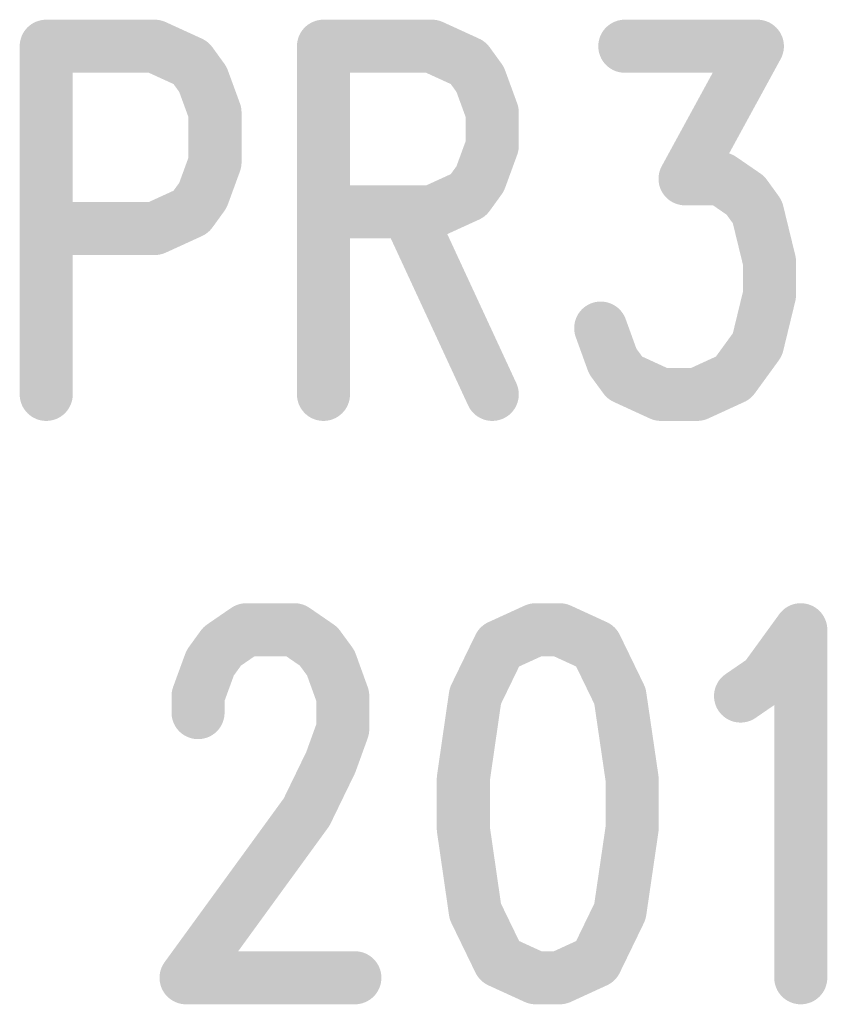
# Model space of a CAD drawing. Extents: x 98.7 to 144.1, y 93.1 to 144.1.
# Drawn here: x 107.509 to 109.032, y 128.059 to 129.916 of the extents above; entities that cross this region are included whole.
import ezdxf

# ---------------------------------------------------------------- set-up
doc = ezdxf.new("R2010")
doc.units = 0
doc.layers.get('0').update_dxf_attribs({"linetype": 'CONTINUOUS'})
doc.layers.add('SILK-TOP_PHO', color=9, linetype='CONTINUOUS')

# ---------------------------------------------------------------- blocks, each defined once
blk = doc.blocks.new('ROUND_1')
at = {"const_width": 0.050038}
blk.add_lwpolyline([(-0.025018, 0, 1), (0.025018, 0, 1)], format="xyb", close=True, dxfattribs=at)

msp = doc.modelspace()

# ---------------------------------------------------------------- linework, layer by layer
at = {"layer": 'SILK-TOP_PHO', "const_width": 0.100076}
for points in [[(107.559094, 129.865628), (107.559094, 129.209292)], [(107.559094, 129.865628), (107.763564, 129.865628)], [(107.763564, 129.865628), (107.83189, 129.834386)], [(108.081826, 129.865628), (108.081826, 129.209292)], [(108.081826, 129.865628), (108.286296, 129.865628)], [(108.286296, 129.865628), (108.354622, 129.834386)], [(108.650024, 129.865628), (108.89996, 129.865628)], [(108.89996, 129.865628), (108.763562, 129.615692)], [(107.83189, 129.834386), (107.854496, 129.803144)], [(108.354622, 129.834386), (108.377228, 129.803144)], [(107.854496, 129.803144), (107.877356, 129.74066)], [(108.377228, 129.803144), (108.400088, 129.74066)], [(107.877356, 129.74066), (107.877356, 129.646934)], [(108.400088, 129.74066), (108.400088, 129.678176)], [(108.400088, 129.678176), (108.377228, 129.615692)], [(107.877356, 129.646934), (107.854496, 129.58445)], [(108.377228, 129.615692), (108.354622, 129.58445)], [(108.763562, 129.615692), (108.831888, 129.615692)], [(108.831888, 129.615692), (108.877354, 129.58445)], [(107.854496, 129.58445), (107.83189, 129.553208)], [(108.354622, 129.58445), (108.286296, 129.553208)], [(108.877354, 129.58445), (108.89996, 129.553208)], [(107.83189, 129.553208), (107.763564, 129.521966)], [(108.286296, 129.553208), (108.081826, 129.553208)], [(108.24083, 129.553208), (108.400088, 129.209292)], [(108.89996, 129.553208), (108.92282, 129.459482)], [(107.763564, 129.521966), (107.559094, 129.521966)], [(108.92282, 129.459482), (108.92282, 129.396998)], [(108.92282, 129.396998), (108.89996, 129.303018)], [(108.627164, 129.271776), (108.604558, 129.33426)], [(108.89996, 129.303018), (108.854494, 129.240534)], [(108.650024, 129.240534), (108.627164, 129.271776)], [(108.718096, 129.209292), (108.650024, 129.240534)], [(108.854494, 129.240534), (108.786422, 129.209292)], [(108.786422, 129.209292), (108.718096, 129.209292)], [(107.890818, 128.734312), (107.936284, 128.765554)], [(107.936284, 128.765554), (108.027216, 128.765554)], [(108.027216, 128.765554), (108.072682, 128.734312)], [(108.481876, 128.765554), (108.41355, 128.734312)], [(108.527342, 128.765554), (108.481876, 128.765554)], [(108.595414, 128.734312), (108.527342, 128.765554)], [(108.913676, 128.671828), (108.981748, 128.765554)], [(108.981748, 128.765554), (108.981748, 128.109472)], [(107.868212, 128.70307), (107.890818, 128.734312)], [(108.072682, 128.734312), (108.095542, 128.70307)], [(108.41355, 128.734312), (108.368084, 128.640586)], [(108.64088, 128.640586), (108.595414, 128.734312)], [(107.845352, 128.640586), (107.868212, 128.70307)], [(108.095542, 128.70307), (108.118148, 128.640586)], [(108.86821, 128.640586), (108.913676, 128.671828)], [(107.845352, 128.609344), (107.845352, 128.640586)], [(108.118148, 128.640586), (108.118148, 128.578102)], [(108.368084, 128.640586), (108.345478, 128.484376)], [(108.66374, 128.484376), (108.64088, 128.640586)], [(108.118148, 128.578102), (108.095542, 128.515618)], [(108.095542, 128.515618), (108.050076, 128.421892)], [(108.345478, 128.484376), (108.345478, 128.39065)], [(108.66374, 128.39065), (108.66374, 128.484376)], [(108.050076, 128.421892), (107.822746, 128.109472)], [(108.345478, 128.39065), (108.368084, 128.23444)], [(108.64088, 128.23444), (108.66374, 128.39065)], [(108.368084, 128.23444), (108.41355, 128.140714)], [(108.595414, 128.140714), (108.64088, 128.23444)], [(108.41355, 128.140714), (108.481876, 128.109472)], [(108.527342, 128.109472), (108.595414, 128.140714)], [(107.822746, 128.109472), (108.141008, 128.109472)], [(108.481876, 128.109472), (108.527342, 128.109472)]]:
    msp.add_lwpolyline(points, dxfattribs=at)

# ---------------------------------------------------------------- block references
at = {"layer": 'SILK-TOP_PHO'}
for p in [(107.559094, 129.865628), (107.559094, 129.865628), (107.763564, 129.865628), (108.081826, 129.865628), (108.081826, 129.865628), (108.286296, 129.865628), (108.650024, 129.865628), (108.89996, 129.865628), (107.83189, 129.834386), (108.354622, 129.834386), (107.854496, 129.803144), (108.377228, 129.803144), (107.877356, 129.74066), (108.400088, 129.74066), (108.400088, 129.678176), (107.877356, 129.646934), (108.377228, 129.615692), (108.763562, 129.615692), (108.831888, 129.615692), (107.854496, 129.58445), (108.354622, 129.58445), (108.877354, 129.58445), (107.83189, 129.553208), (108.081826, 129.553208), (108.24083, 129.553208), (108.286296, 129.553208), (108.89996, 129.553208), (107.559094, 129.521966), (107.763564, 129.521966), (108.92282, 129.459482), (108.92282, 129.396998), (108.604558, 129.33426), (108.89996, 129.303018), (108.627164, 129.271776), (108.650024, 129.240534), (108.854494, 129.240534), (107.559094, 129.209292), (108.081826, 129.209292), (108.400088, 129.209292), (108.718096, 129.209292), (108.786422, 129.209292), (107.936284, 128.765554), (108.027216, 128.765554), (108.481876, 128.765554), (108.481876, 128.765554), (108.527342, 128.765554), (108.981748, 128.765554), (107.890818, 128.734312), (108.072682, 128.734312), (108.41355, 128.734312), (108.595414, 128.734312), (107.868212, 128.70307), (108.095542, 128.70307), (108.913676, 128.671828), (107.845352, 128.640586), (108.118148, 128.640586), (108.368084, 128.640586), (108.64088, 128.640586), (108.86821, 128.640586), (107.845352, 128.609344), (108.118148, 128.578102), (108.095542, 128.515618), (108.345478, 128.484376), (108.66374, 128.484376), (108.050076, 128.421892), (108.345478, 128.39065), (108.66374, 128.39065), (108.368084, 128.23444), (108.64088, 128.23444), (108.41355, 128.140714), (108.595414, 128.140714), (107.822746, 128.109472), (108.141008, 128.109472), (108.481876, 128.109472), (108.527342, 128.109472), (108.981748, 128.109472)]:
    msp.add_blockref('ROUND_1', p, dxfattribs=at)

doc.saveas('drawing.dxf')
